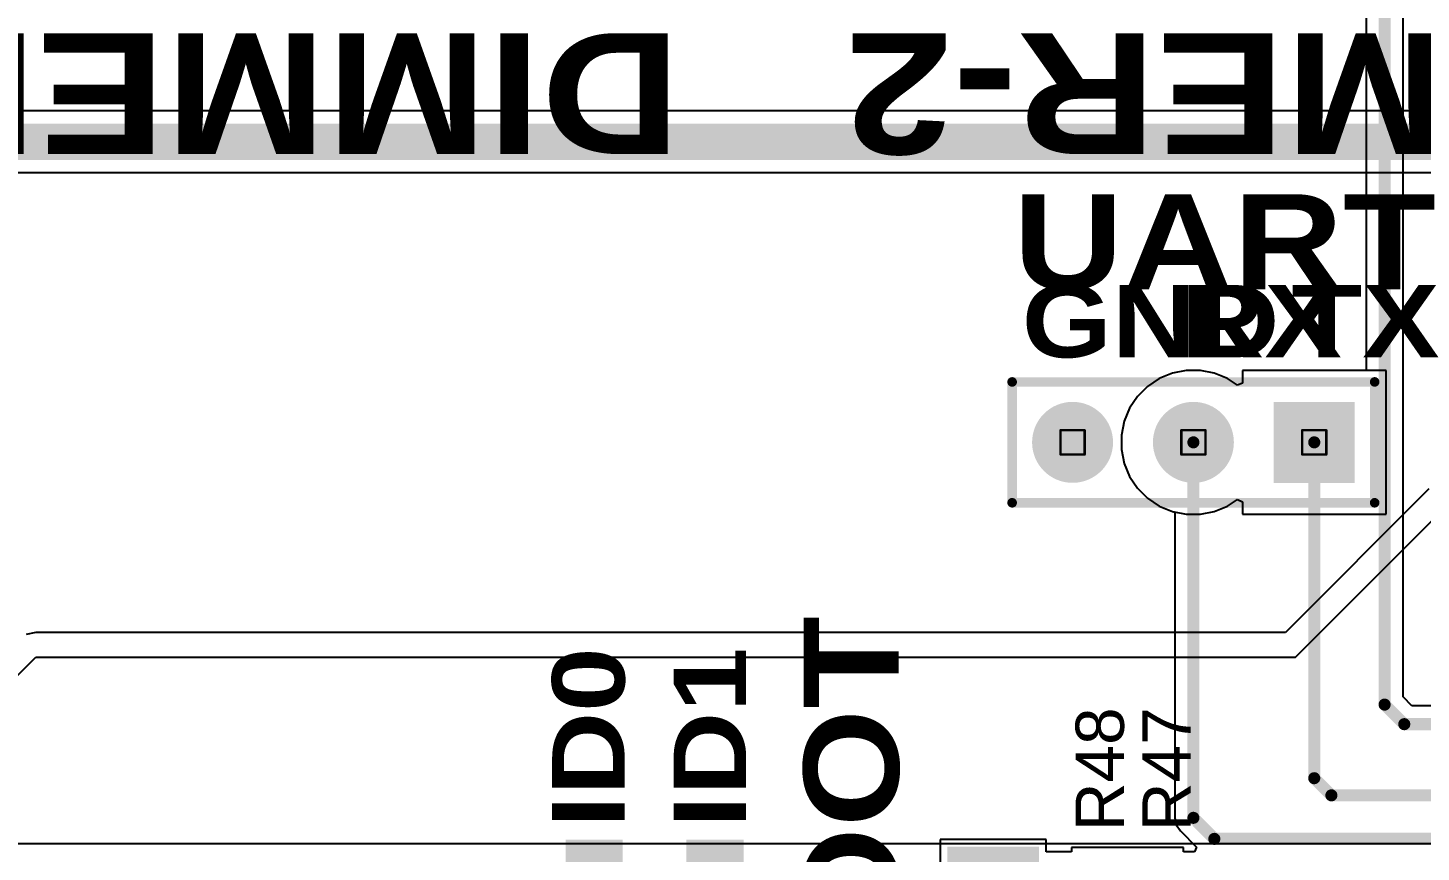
# Model space of a CAD drawing. Header units: inches. Extents: x 0 to 212, y 0 to 208.
# Drawn here: x 3.08 to 4.233, y 2.959 to 3.641 of the extents above; entities that cross this region are included whole.
import ezdxf

# ---------------------------------------------------------------- set-up
doc = ezdxf.new("R2010")
doc.units = ezdxf.units.IN
doc.header["$MEASUREMENT"] = 0
for name, color, linetype in [('Bottom Layer', 5, 'Continuous'), ('Bottom Solder', 6, 'Continuous'), ('Drill Drawing', 1, 'Continuous'), ('Multi-Layer', 9, 'Continuous'), ('Pad Holes', 156, 'Continuous'), ('Top Layer', 1, 'Continuous'), ('Top Overlay', 2, 'Continuous'), ('Top Paste', 8, 'Continuous'), ('Top Solder', 216, 'Continuous')]:
    doc.layers.add(name, color=color, linetype=linetype)
doc.styles.add('Arial', font='', dxfattribs={"height": 0.2})
doc.styles.add('Arial Black_Bold', font='', dxfattribs={"height": 0.2})
doc.styles.get('Arial').set_extended_font_data('Arial')
doc.styles.get('Arial Black_Bold').set_extended_font_data('Arial Black', bold=True)

# ---------------------------------------------------------------- blocks, each defined once
blk = doc.blocks.new('B3U_1000P_21')
at = {"layer": 'Top Layer'}
for points in [[(-0.0831, 0.0339), (-0.0508, 0.0339), (-0.0508, -0.0339), (-0.0831, -0.0339)], [(0.0508, 0.0339), (0.0831, 0.0339), (0.0831, -0.0339), (0.0508, -0.0339)]]:
    blk.add_hatch(color=1, dxfattribs=at).paths.add_polyline_path(points)
at = {"layer": 'Top Paste'}
for points in [[(-0.0831, 0.0339), (-0.0508, 0.0339), (-0.0508, -0.0339), (-0.0831, -0.0339)], [(0.0508, 0.0339), (0.0831, 0.0339), (0.0831, -0.0339), (0.0508, -0.0339)]]:
    blk.add_hatch(color=8, dxfattribs=at).paths.add_polyline_path(points)
at = {"layer": 'Top Solder'}
for points in [[(-0.0871, 0.0379), (-0.0468, 0.0379), (-0.0468, -0.0379), (-0.0871, -0.0379)], [(0.0468, 0.0379), (0.0871, 0.0379), (0.0871, -0.0379), (0.0468, -0.0379)]]:
    blk.add_hatch(color=216, dxfattribs=at).paths.add_polyline_path(points)
at = {"layer": 'Top Overlay'}
for points in [[(-0.062, 0.04, 0.005, 0.005, 0), (-0.062, 0.051, 0.005, 0.005, 0)], [(0.062, 0.051, 0.005, 0.005, 0), (-0.062, 0.051, 0.005, 0.005, 0)], [(0.062, 0.04, 0.005, 0.005, 0), (0.062, 0.051, 0.005, 0.005, 0)], [(-0.062, -0.051, 0.005, 0.005, 0), (-0.062, -0.04, 0.005, 0.005, 0)], [(0.062, -0.051, 0.005, 0.005, 0), (0.062, -0.04, 0.005, 0.005, 0)], [(0.062, -0.051, 0.005, 0.005, 0), (-0.062, -0.051, 0.005, 0.005, 0)]]:
    blk.add_lwpolyline(points, format="xyseb", dxfattribs=at)
for points in [[(-0.0633, 0.051, 0.0025, 0.0025, 1), (-0.0607, 0.051, 0.0025, 0.0025, 1)], [(-0.0633, 0.051, 0.0025, 0.0025, 1), (-0.0607, 0.051, 0.0025, 0.0025, 1)], [(0.0607, 0.051, 0.0025, 0.0025, 1), (0.0633, 0.051, 0.0025, 0.0025, 1)], [(0.0607, 0.051, 0.0025, 0.0025, 1), (0.0633, 0.051, 0.0025, 0.0025, 1)], [(-0.0633, 0.04, 0.0025, 0.0025, 1), (-0.0607, 0.04, 0.0025, 0.0025, 1)], [(0.0607, 0.04, 0.0025, 0.0025, 1), (0.0633, 0.04, 0.0025, 0.0025, 1)], [(0.0252, 0, 0.01, 0.01, 1), (-0.0252, 0, 0.01, 0.01, 1)], [(-0.0277, 0, 0.005, 0.005, 1), (-0.0227, 0, 0.005, 0.005, 1)], [(0.0227, 0, 0.005, 0.005, 1), (0.0277, 0, 0.005, 0.005, 1)], [(-0.0633, -0.04, 0.0025, 0.0025, 1), (-0.0607, -0.04, 0.0025, 0.0025, 1)], [(0.0607, -0.04, 0.0025, 0.0025, 1), (0.0633, -0.04, 0.0025, 0.0025, 1)], [(-0.0633, -0.051, 0.0025, 0.0025, 1), (-0.0607, -0.051, 0.0025, 0.0025, 1)], [(-0.0633, -0.051, 0.0025, 0.0025, 1), (-0.0607, -0.051, 0.0025, 0.0025, 1)], [(0.0607, -0.051, 0.0025, 0.0025, 1), (0.0633, -0.051, 0.0025, 0.0025, 1)], [(0.0607, -0.051, 0.0025, 0.0025, 1), (0.0633, -0.051, 0.0025, 0.0025, 1)]]:
    blk.add_lwpolyline(points, format="xyseb", close=True, dxfattribs=at)
blk = doc.blocks.new('DSIC02LSGET_22')
at = {"layer": 'Top Layer'}
for points in [[(-0.1339, 0.0717), (-0.1339, 0.0283), (-0.2205, 0.0283), (-0.2205, 0.0717)], [(0.2205, 0.0717), (0.2205, 0.0283), (0.1339, 0.0283), (0.1339, 0.0717)], [(-0.1339, -0.0283), (-0.1339, -0.0717), (-0.2205, -0.0717), (-0.2205, -0.0283)], [(0.2205, -0.0283), (0.2205, -0.0717), (0.1339, -0.0717), (0.1339, -0.0283)]]:
    blk.add_hatch(color=1, dxfattribs=at).paths.add_polyline_path(points)
at = {"layer": 'Top Paste'}
for points in [[(-0.1339, 0.0717), (-0.1339, 0.0283), (-0.2205, 0.0283), (-0.2205, 0.0717)], [(0.2205, 0.0717), (0.2205, 0.0283), (0.1339, 0.0283), (0.1339, 0.0717)], [(-0.1339, -0.0283), (-0.1339, -0.0717), (-0.2205, -0.0717), (-0.2205, -0.0283)], [(0.2205, -0.0283), (0.2205, -0.0717), (0.1339, -0.0717), (0.1339, -0.0283)]]:
    blk.add_hatch(color=8, dxfattribs=at).paths.add_polyline_path(points)
at = {"layer": 'Top Solder'}
for points in [[(-0.1319, 0.0736), (-0.1319, 0.0264), (-0.2224, 0.0264), (-0.2224, 0.0736)], [(0.2224, 0.0736), (0.2224, 0.0264), (0.1319, 0.0264), (0.1319, 0.0736)], [(-0.1319, -0.0264), (-0.1319, -0.0736), (-0.2224, -0.0736), (-0.2224, -0.0264)], [(0.2224, -0.0264), (0.2224, -0.0736), (0.1319, -0.0736), (0.1319, -0.0264)]]:
    blk.add_hatch(color=216, dxfattribs=at).paths.add_polyline_path(points)
at = {"layer": 'Top Overlay'}
for points in [[(-0.1181, 0.1024, 0.005, 0.005, 0), (0.1181, 0.1024, 0.005, 0.005, 0)], [(-0.1181, 0.1024, 0.005, 0.005, 0), (-0.1181, -0.0984, 0.005, 0.005, 0)], [(0.1181, 0.1024, 0.005, 0.005, 0), (0.1181, -0.0984, 0.005, 0.005, 0)], [(-0.0793, 0.075, 0.005, 0.005, 0), (0.0807, 0.075, 0.005, 0.005, 0)], [(-0.0793, 0.075, 0.005, 0.005, 0), (-0.0793, 0.025, 0.005, 0.005, 0)], [(-0.0618, 0.075, 0.005, 0.005, 0), (-0.0618, 0.025, 0.005, 0.005, 0)], [(-0.0468, 0.075, 0.005, 0.005, 0), (-0.0468, 0.025, 0.005, 0.005, 0)], [(0.0507, 0.075, 0.005, 0.005, 0), (0.0507, 0.025, 0.005, 0.005, 0)], [(0.0657, 0.075, 0.005, 0.005, 0), (0.0657, 0.025, 0.005, 0.005, 0)], [(0.0807, 0.075, 0.005, 0.005, 0), (0.0807, 0.025, 0.005, 0.005, 0)], [(0.0307, 0.065, 0.005, 0.005, 0), (-0.0193, 0.065, 0.005, 0.005, 0)], [(-0.0193, 0.065, 0.005, 0.005, 0), (-0.0193, 0.035, 0.005, 0.005, 0)], [(0.0307, 0.065, 0.005, 0.005, 0), (0.0307, 0.035, 0.005, 0.005, 0)], [(0.0307, 0.035, 0.005, 0.005, 0), (-0.0193, 0.035, 0.005, 0.005, 0)], [(-0.0793, 0.025, 0.005, 0.005, 0), (0.0807, 0.025, 0.005, 0.005, 0)], [(-0.0793, -0.025, 0.005, 0.005, 0), (0.0807, -0.025, 0.005, 0.005, 0)], [(-0.0793, -0.025, 0.005, 0.005, 0), (-0.0793, -0.075, 0.005, 0.005, 0)], [(-0.0618, -0.025, 0.005, 0.005, 0), (-0.0618, -0.075, 0.005, 0.005, 0)], [(-0.0468, -0.025, 0.005, 0.005, 0), (-0.0468, -0.075, 0.005, 0.005, 0)], [(0.0507, -0.025, 0.005, 0.005, 0), (0.0507, -0.075, 0.005, 0.005, 0)], [(0.0657, -0.025, 0.005, 0.005, 0), (0.0657, -0.075, 0.005, 0.005, 0)], [(0.0807, -0.025, 0.005, 0.005, 0), (0.0807, -0.075, 0.005, 0.005, 0)], [(-0.0193, -0.035, 0.005, 0.005, 0), (0.0307, -0.035, 0.005, 0.005, 0)], [(-0.0193, -0.035, 0.005, 0.005, 0), (-0.0193, -0.065, 0.005, 0.005, 0)], [(0.0307, -0.035, 0.005, 0.005, 0), (0.0307, -0.065, 0.005, 0.005, 0)], [(-0.0193, -0.065, 0.005, 0.005, 0), (0.0307, -0.065, 0.005, 0.005, 0)], [(0.0807, -0.075, 0.005, 0.005, 0), (-0.0793, -0.075, 0.005, 0.005, 0)], [(-0.1181, -0.0984, 0.005, 0.005, 0), (0.1181, -0.0984, 0.005, 0.005, 0)]]:
    blk.add_lwpolyline(points, format="xyseb", dxfattribs=at)
for points in [[(-0.1194, 0.1024, 0.0025, 0.0025, 1), (-0.1169, 0.1024, 0.0025, 0.0025, 1)], [(-0.1194, 0.1024, 0.0025, 0.0025, 1), (-0.1169, 0.1024, 0.0025, 0.0025, 1)], [(0.1169, 0.1024, 0.0025, 0.0025, 1), (0.1194, 0.1024, 0.0025, 0.0025, 1)], [(0.1169, 0.1024, 0.0025, 0.0025, 1), (0.1194, 0.1024, 0.0025, 0.0025, 1)], [(-0.0805, 0.075, 0.0025, 0.0025, 1), (-0.078, 0.075, 0.0025, 0.0025, 1)], [(-0.0805, 0.075, 0.0025, 0.0025, 1), (-0.078, 0.075, 0.0025, 0.0025, 1)], [(-0.063, 0.075, 0.0025, 0.0025, 1), (-0.0605, 0.075, 0.0025, 0.0025, 1)], [(-0.048, 0.075, 0.0025, 0.0025, 1), (-0.0455, 0.075, 0.0025, 0.0025, 1)], [(0.0495, 0.075, 0.0025, 0.0025, 1), (0.052, 0.075, 0.0025, 0.0025, 1)], [(0.0645, 0.075, 0.0025, 0.0025, 1), (0.067, 0.075, 0.0025, 0.0025, 1)], [(0.0795, 0.075, 0.0025, 0.0025, 1), (0.082, 0.075, 0.0025, 0.0025, 1)], [(0.0795, 0.075, 0.0025, 0.0025, 1), (0.082, 0.075, 0.0025, 0.0025, 1)], [(-0.0205, 0.065, 0.0025, 0.0025, 1), (-0.018, 0.065, 0.0025, 0.0025, 1)], [(-0.0205, 0.065, 0.0025, 0.0025, 1), (-0.018, 0.065, 0.0025, 0.0025, 1)], [(0.0295, 0.065, 0.0025, 0.0025, 1), (0.032, 0.065, 0.0025, 0.0025, 1)], [(0.0295, 0.065, 0.0025, 0.0025, 1), (0.032, 0.065, 0.0025, 0.0025, 1)], [(-0.0205, 0.035, 0.0025, 0.0025, 1), (-0.018, 0.035, 0.0025, 0.0025, 1)], [(-0.0205, 0.035, 0.0025, 0.0025, 1), (-0.018, 0.035, 0.0025, 0.0025, 1)], [(0.0295, 0.035, 0.0025, 0.0025, 1), (0.032, 0.035, 0.0025, 0.0025, 1)], [(0.0295, 0.035, 0.0025, 0.0025, 1), (0.032, 0.035, 0.0025, 0.0025, 1)], [(-0.0805, 0.025, 0.0025, 0.0025, 1), (-0.078, 0.025, 0.0025, 0.0025, 1)], [(-0.0805, 0.025, 0.0025, 0.0025, 1), (-0.078, 0.025, 0.0025, 0.0025, 1)], [(-0.063, 0.025, 0.0025, 0.0025, 1), (-0.0605, 0.025, 0.0025, 0.0025, 1)], [(-0.048, 0.025, 0.0025, 0.0025, 1), (-0.0455, 0.025, 0.0025, 0.0025, 1)], [(0.0495, 0.025, 0.0025, 0.0025, 1), (0.052, 0.025, 0.0025, 0.0025, 1)], [(0.0645, 0.025, 0.0025, 0.0025, 1), (0.067, 0.025, 0.0025, 0.0025, 1)], [(0.0795, 0.025, 0.0025, 0.0025, 1), (0.082, 0.025, 0.0025, 0.0025, 1)], [(0.0795, 0.025, 0.0025, 0.0025, 1), (0.082, 0.025, 0.0025, 0.0025, 1)], [(-0.0805, -0.025, 0.0025, 0.0025, 1), (-0.078, -0.025, 0.0025, 0.0025, 1)], [(-0.0805, -0.025, 0.0025, 0.0025, 1), (-0.078, -0.025, 0.0025, 0.0025, 1)], [(-0.063, -0.025, 0.0025, 0.0025, 1), (-0.0605, -0.025, 0.0025, 0.0025, 1)], [(-0.048, -0.025, 0.0025, 0.0025, 1), (-0.0455, -0.025, 0.0025, 0.0025, 1)], [(0.0495, -0.025, 0.0025, 0.0025, 1), (0.052, -0.025, 0.0025, 0.0025, 1)], [(0.0645, -0.025, 0.0025, 0.0025, 1), (0.067, -0.025, 0.0025, 0.0025, 1)], [(0.0795, -0.025, 0.0025, 0.0025, 1), (0.082, -0.025, 0.0025, 0.0025, 1)], [(0.0795, -0.025, 0.0025, 0.0025, 1), (0.082, -0.025, 0.0025, 0.0025, 1)], [(-0.0205, -0.035, 0.0025, 0.0025, 1), (-0.018, -0.035, 0.0025, 0.0025, 1)], [(-0.0205, -0.035, 0.0025, 0.0025, 1), (-0.018, -0.035, 0.0025, 0.0025, 1)], [(0.0295, -0.035, 0.0025, 0.0025, 1), (0.032, -0.035, 0.0025, 0.0025, 1)], [(0.0295, -0.035, 0.0025, 0.0025, 1), (0.032, -0.035, 0.0025, 0.0025, 1)], [(-0.0205, -0.065, 0.0025, 0.0025, 1), (-0.018, -0.065, 0.0025, 0.0025, 1)], [(-0.0205, -0.065, 0.0025, 0.0025, 1), (-0.018, -0.065, 0.0025, 0.0025, 1)], [(0.0295, -0.065, 0.0025, 0.0025, 1), (0.032, -0.065, 0.0025, 0.0025, 1)], [(0.0295, -0.065, 0.0025, 0.0025, 1), (0.032, -0.065, 0.0025, 0.0025, 1)], [(-0.0805, -0.075, 0.0025, 0.0025, 1), (-0.078, -0.075, 0.0025, 0.0025, 1)], [(-0.0805, -0.075, 0.0025, 0.0025, 1), (-0.078, -0.075, 0.0025, 0.0025, 1)], [(-0.063, -0.075, 0.0025, 0.0025, 1), (-0.0605, -0.075, 0.0025, 0.0025, 1)], [(-0.048, -0.075, 0.0025, 0.0025, 1), (-0.0455, -0.075, 0.0025, 0.0025, 1)], [(0.0495, -0.075, 0.0025, 0.0025, 1), (0.052, -0.075, 0.0025, 0.0025, 1)], [(0.0645, -0.075, 0.0025, 0.0025, 1), (0.067, -0.075, 0.0025, 0.0025, 1)], [(0.0795, -0.075, 0.0025, 0.0025, 1), (0.082, -0.075, 0.0025, 0.0025, 1)], [(0.0795, -0.075, 0.0025, 0.0025, 1), (0.082, -0.075, 0.0025, 0.0025, 1)], [(-0.1194, -0.0984, 0.0025, 0.0025, 1), (-0.1169, -0.0984, 0.0025, 0.0025, 1)], [(-0.1194, -0.0984, 0.0025, 0.0025, 1), (-0.1169, -0.0984, 0.0025, 0.0025, 1)], [(0.1169, -0.0984, 0.0025, 0.0025, 1), (0.1194, -0.0984, 0.0025, 0.0025, 1)], [(0.1169, -0.0984, 0.0025, 0.0025, 1), (0.1194, -0.0984, 0.0025, 0.0025, 1)]]:
    blk.add_lwpolyline(points, format="xyseb", close=True, dxfattribs=at)
at = {"layer": 'Top Overlay', "style": 'Arial'}
for s, height, p in [('ON', 0.01969, (0.0899, 0.0748)), ('1', 0.0197, (-0.1069, 0.0539)), ('2', 0.0197, (-0.1062, -0.0461))]:
    blk.add_text(s, height=height, rotation=270, dxfattribs=at).set_placement(p)
blk = doc.blocks.new('HDR1X3__105')
at = {"layer": 'Bottom Layer'}
blk.add_hatch(color=5, dxfattribs=at).paths.add_polyline_path([(-0.0295, 0.0295), (0.0295, 0.0295), (0.0295, -0.0295), (-0.0295, -0.0295)])
h = blk.add_hatch(color=5, dxfattribs=at)
edge = h.paths.add_edge_path()
edge.add_arc((0.1, 0), 0.0295, 0, 360)
h = blk.add_hatch(color=5, dxfattribs=at)
edge = h.paths.add_edge_path()
edge.add_arc((0.2, 0), 0.0295, 0, 360)
at = {"layer": 'Bottom Solder'}
blk.add_hatch(color=6, dxfattribs=at).paths.add_polyline_path([(-0.0335, 0.0335), (0.0335, 0.0335), (0.0335, -0.0335), (-0.0335, -0.0335)])
h = blk.add_hatch(color=6, dxfattribs=at)
edge = h.paths.add_edge_path()
edge.add_arc((0.1, 0), 0.0335, 0, 360)
h = blk.add_hatch(color=6, dxfattribs=at)
edge = h.paths.add_edge_path()
edge.add_arc((0.2, 0), 0.0335, 0, 360)
at = {"layer": 'Multi-Layer'}
blk.add_hatch(color=9, dxfattribs=at).paths.add_polyline_path([(-0.0295, 0.0295), (0.0295, 0.0295), (0.0295, -0.0295), (-0.0295, -0.0295)])
h = blk.add_hatch(color=9, dxfattribs=at)
edge = h.paths.add_edge_path()
edge.add_arc((0.1, 0), 0.0295, 0, 360)
h = blk.add_hatch(color=9, dxfattribs=at)
edge = h.paths.add_edge_path()
edge.add_arc((0.2, 0), 0.0295, 0, 360)
at = {"layer": 'Pad Holes'}
h = blk.add_hatch(color=7, dxfattribs=at)
edge = h.paths.add_edge_path()
edge.add_arc((0, 0), 0.0177, 0, 360)
h = blk.add_hatch(color=7, dxfattribs=at)
edge = h.paths.add_edge_path()
edge.add_arc((0.1, 0), 0.0177, 0, 360)
h = blk.add_hatch(color=7, dxfattribs=at)
edge = h.paths.add_edge_path()
edge.add_arc((0.2, 0), 0.0177, 0, 360)
at = {"layer": 'Top Layer'}
blk.add_hatch(color=1, dxfattribs=at).paths.add_polyline_path([(-0.0295, 0.0295), (0.0295, 0.0295), (0.0295, -0.0295), (-0.0295, -0.0295)])
h = blk.add_hatch(color=1, dxfattribs=at)
edge = h.paths.add_edge_path()
edge.add_arc((0.1, 0), 0.0295, 0, 360)
h = blk.add_hatch(color=1, dxfattribs=at)
edge = h.paths.add_edge_path()
edge.add_arc((0.2, 0), 0.0295, 0, 360)
at = {"layer": 'Top Solder'}
blk.add_hatch(color=216, dxfattribs=at).paths.add_polyline_path([(-0.0335, 0.0335), (0.0335, 0.0335), (0.0335, -0.0335), (-0.0335, -0.0335)])
h = blk.add_hatch(color=216, dxfattribs=at)
edge = h.paths.add_edge_path()
edge.add_arc((0.1, 0), 0.0335, 0, 360)
h = blk.add_hatch(color=216, dxfattribs=at)
edge = h.paths.add_edge_path()
edge.add_arc((0.2, 0), 0.0335, 0, 360)
at = {"layer": 'Top Overlay'}
for points in [[(-0.05, 0.05, 0.00787, 0.00787, 0), (-0.05, -0.05, 0.00787, 0.00787, 0)], [(0.25, 0.05, 0.00787, 0.00787, 0), (-0.05, 0.05, 0.00787, 0.00787, 0)], [(0.25, 0.05, 0.00787, 0.00787, 0), (0.25, -0.05, 0.00787, 0.00787, 0)], [(0.25, -0.05, 0.00787, 0.00787, 0), (-0.05, -0.05, 0.00787, 0.00787, 0)]]:
    blk.add_lwpolyline(points, format="xyseb", dxfattribs=at)
for points in [[(-0.052, 0.05, 0.00394, 0.00394, 1), (-0.048, 0.05, 0.00394, 0.00394, 1)], [(-0.052, 0.05, 0.00394, 0.00394, 1), (-0.048, 0.05, 0.00394, 0.00394, 1)], [(0.248, 0.05, 0.00394, 0.00394, 1), (0.252, 0.05, 0.00394, 0.00394, 1)], [(0.248, 0.05, 0.00394, 0.00394, 1), (0.252, 0.05, 0.00394, 0.00394, 1)], [(-0.052, -0.05, 0.00394, 0.00394, 1), (-0.048, -0.05, 0.00394, 0.00394, 1)], [(-0.052, -0.05, 0.00394, 0.00394, 1), (-0.048, -0.05, 0.00394, 0.00394, 1)], [(0.248, -0.05, 0.00394, 0.00394, 1), (0.252, -0.05, 0.00394, 0.00394, 1)], [(0.248, -0.05, 0.00394, 0.00394, 1), (0.252, -0.05, 0.00394, 0.00394, 1)]]:
    blk.add_lwpolyline(points, format="xyseb", close=True, dxfattribs=at)

msp = doc.modelspace()

# ---------------------------------------------------------------- linework, layer by layer
at = {"layer": 'Bottom Layer'}
for p, q in [((4.69, 3.5719), (2.7429, 3.5719)), ((2.7535, 3.5209), (4.69, 3.5209)), ((4.0383, 3.3572), (4.0268, 3.3549)), ((4.05, 3.3572), (4.0383, 3.3572)), ((4.0615, 3.3549), (4.05, 3.3572)), ((4.2037, 3.3572), (4.0847, 3.3572)), ((4.0847, 3.3572), (4.0847, 3.3468)), ((4.2037, 3.2382), (4.2037, 3.3572)), ((4.0062, 3.3439), (3.9979, 3.3356)), ((4.016, 3.3504), (4.0062, 3.3439)), ((4.0268, 3.3549), (4.016, 3.3504)), ((4.0724, 3.3504), (4.0615, 3.3549)), ((4.0807, 3.3449), (4.0724, 3.3504)), ((4.0847, 3.3468), (4.0807, 3.3449)), ((3.9979, 3.3356), (3.9914, 3.3259)), ((3.9914, 3.3259), (3.9869, 3.3151)), ((3.9869, 3.3151), (3.9847, 3.3036)), ((3.9847, 3.3036), (3.9847, 3.2918)), ((3.9847, 3.2918), (3.9869, 3.2803)), ((3.9869, 3.2803), (3.9914, 3.2695)), ((3.9914, 3.2695), (3.9979, 3.2597)), ((3.9979, 3.2597), (4.0062, 3.2515)), ((4.0062, 3.2515), (4.016, 3.2449)), ((4.239, 3.2591), (4.1203, 3.1404)), ((4.016, 3.2449), (4.0268, 3.2405)), ((4.0268, 3.2405), (4.0383, 3.2382)), ((4.05, 3.2382), (4.0615, 3.2405)), ((4.0615, 3.2405), (4.0724, 3.2449)), ((4.0724, 3.2449), (4.0807, 3.2505)), ((4.0807, 3.2505), (4.0847, 3.2486)), ((4.0847, 3.2486), (4.0847, 3.2382)), ((4.1287, 3.12), (4.2534, 3.2447)), ((4.0383, 3.2382), (4.05, 3.2382)), ((4.0847, 3.2382), (4.2037, 3.2382)), ((3.0862, 3.1404), (3.0784, 3.1388)), ((4.1203, 3.1404), (3.0862, 3.1404)), ((3.0862, 3.1404), (3.0862, 3.1404)), ((2.9286, 2.9624), (3.0862, 3.12)), ((3.0862, 3.12), (4.1287, 3.12)), ((4.4484, 2.9654), (3.0705, 2.9654))]:
    msp.add_line(p, q, dxfattribs=at)
msp.add_lwpolyline([(2.7429, 3.5464, 0.03, 0.03, 0), (4.69, 3.5464, 0.03, 0.03, 0)], format="xyseb", dxfattribs=at)
at = {"layer": 'Drill Drawing'}
for points in [[(3.9342, 3.3077, 0.002, 0.002, 0), (3.9542, 3.3077, 0.002, 0.002, 0)], [(3.9342, 3.2877, 0.002, 0.002, 0), (3.9342, 3.3077, 0.002, 0.002, 0)], [(3.9542, 3.2877, 0.002, 0.002, 0), (3.9542, 3.3077, 0.002, 0.002, 0)], [(4.0342, 3.3077, 0.002, 0.002, 0), (4.0542, 3.3077, 0.002, 0.002, 0)], [(4.0342, 3.2877, 0.002, 0.002, 0), (4.0342, 3.3077, 0.002, 0.002, 0)], [(4.0542, 3.2877, 0.002, 0.002, 0), (4.0542, 3.3077, 0.002, 0.002, 0)], [(4.1342, 3.3077, 0.002, 0.002, 0), (4.1542, 3.3077, 0.002, 0.002, 0)], [(4.1342, 3.2877, 0.002, 0.002, 0), (4.1342, 3.3077, 0.002, 0.002, 0)], [(4.1542, 3.2877, 0.002, 0.002, 0), (4.1542, 3.3077, 0.002, 0.002, 0)], [(3.9342, 3.2877, 0.002, 0.002, 0), (3.9542, 3.2877, 0.002, 0.002, 0)], [(4.0342, 3.2877, 0.002, 0.002, 0), (4.0542, 3.2877, 0.002, 0.002, 0)], [(4.1342, 3.2877, 0.002, 0.002, 0), (4.1542, 3.2877, 0.002, 0.002, 0)]]:
    msp.add_lwpolyline(points, format="xyseb", dxfattribs=at)
for points in [[(3.9337, 3.3077, 0.001, 0.001, 1), (3.9347, 3.3077, 0.001, 0.001, 1)], [(3.9337, 3.3077, 0.001, 0.001, 1), (3.9347, 3.3077, 0.001, 0.001, 1)], [(3.9537, 3.3077, 0.001, 0.001, 1), (3.9547, 3.3077, 0.001, 0.001, 1)], [(3.9537, 3.3077, 0.001, 0.001, 1), (3.9547, 3.3077, 0.001, 0.001, 1)], [(4.0337, 3.3077, 0.001, 0.001, 1), (4.0347, 3.3077, 0.001, 0.001, 1)], [(4.0337, 3.3077, 0.001, 0.001, 1), (4.0347, 3.3077, 0.001, 0.001, 1)], [(4.0537, 3.3077, 0.001, 0.001, 1), (4.0547, 3.3077, 0.001, 0.001, 1)], [(4.0537, 3.3077, 0.001, 0.001, 1), (4.0547, 3.3077, 0.001, 0.001, 1)], [(4.1337, 3.3077, 0.001, 0.001, 1), (4.1347, 3.3077, 0.001, 0.001, 1)], [(4.1337, 3.3077, 0.001, 0.001, 1), (4.1347, 3.3077, 0.001, 0.001, 1)], [(4.1537, 3.3077, 0.001, 0.001, 1), (4.1547, 3.3077, 0.001, 0.001, 1)], [(4.1537, 3.3077, 0.001, 0.001, 1), (4.1547, 3.3077, 0.001, 0.001, 1)], [(3.9337, 3.2877, 0.001, 0.001, 1), (3.9347, 3.2877, 0.001, 0.001, 1)], [(3.9337, 3.2877, 0.001, 0.001, 1), (3.9347, 3.2877, 0.001, 0.001, 1)], [(3.9537, 3.2877, 0.001, 0.001, 1), (3.9547, 3.2877, 0.001, 0.001, 1)], [(3.9537, 3.2877, 0.001, 0.001, 1), (3.9547, 3.2877, 0.001, 0.001, 1)], [(4.0337, 3.2877, 0.001, 0.001, 1), (4.0347, 3.2877, 0.001, 0.001, 1)], [(4.0337, 3.2877, 0.001, 0.001, 1), (4.0347, 3.2877, 0.001, 0.001, 1)], [(4.0537, 3.2877, 0.001, 0.001, 1), (4.0547, 3.2877, 0.001, 0.001, 1)], [(4.0537, 3.2877, 0.001, 0.001, 1), (4.0547, 3.2877, 0.001, 0.001, 1)], [(4.1337, 3.2877, 0.001, 0.001, 1), (4.1347, 3.2877, 0.001, 0.001, 1)], [(4.1337, 3.2877, 0.001, 0.001, 1), (4.1347, 3.2877, 0.001, 0.001, 1)], [(4.1537, 3.2877, 0.001, 0.001, 1), (4.1547, 3.2877, 0.001, 0.001, 1)], [(4.1537, 3.2877, 0.001, 0.001, 1), (4.1547, 3.2877, 0.001, 0.001, 1)]]:
    msp.add_lwpolyline(points, format="xyseb", close=True, dxfattribs=at)
at = {"layer": 'Top Layer'}
for p, q in [((4.1871, 3.7849), (4.1871, 3.3572)), ((4.2177, 3.0871), (4.2177, 3.7913)), ((4.0383, 3.3572), (4.0268, 3.3549)), ((4.05, 3.3572), (4.0383, 3.3572)), ((4.0615, 3.3549), (4.05, 3.3572)), ((4.1871, 3.3572), (4.0847, 3.3572)), ((4.0847, 3.3572), (4.0847, 3.3468)), ((4.0062, 3.3439), (3.9979, 3.3356)), ((4.016, 3.3504), (4.0062, 3.3439)), ((4.0268, 3.3549), (4.016, 3.3504)), ((4.0724, 3.3504), (4.0615, 3.3549)), ((4.0807, 3.3449), (4.0724, 3.3504)), ((4.0847, 3.3468), (4.0807, 3.3449)), ((3.9979, 3.3356), (3.9914, 3.3259)), ((3.9914, 3.3259), (3.9869, 3.3151)), ((3.9869, 3.3151), (3.9847, 3.3036)), ((3.9847, 3.3036), (3.9847, 3.2918)), ((3.9847, 3.2918), (3.9869, 3.2803)), ((3.9869, 3.2803), (3.9914, 3.2695)), ((3.9914, 3.2695), (3.9979, 3.2597)), ((3.9979, 3.2597), (4.0062, 3.2515)), ((4.0062, 3.2515), (4.016, 3.2449)), ((4.016, 3.2449), (4.0268, 3.2405)), ((4.0268, 3.2405), (4.0289, 3.24)), ((4.0289, 3.24), (4.0289, 2.987)), ((4.225, 3.0798), (4.2177, 3.0871)), ((4.2479, 3.0798), (4.225, 3.0798)), ((4.0289, 2.987), (4.03, 2.9811)), ((4.03, 2.9811), (4.0334, 2.9762)), ((4.0334, 2.9762), (4.0468, 2.9628)), ((3.9223, 2.969), (3.8346, 2.969)), ((3.8346, 2.969), (3.8346, 2.9168)), ((3.9223, 2.9588), (3.9223, 2.969)), ((3.9432, 2.9588), (3.9223, 2.9588)), ((3.9882, 2.9625), (3.9432, 2.9625)), ((3.9432, 2.9625), (3.9432, 2.9588)), ((3.991, 2.9625), (3.9882, 2.9625)), ((3.9882, 2.9625), (3.9882, 2.9625)), ((4.036, 2.9625), (3.991, 2.9625)), ((3.991, 2.9625), (3.991, 2.9625)), ((4.036, 2.9588), (4.036, 2.9625)), ((4.0451, 2.9588), (4.036, 2.9588)), ((4.0468, 2.9628), (4.0451, 2.9588))]:
    msp.add_line(p, q, dxfattribs=at)
for points in [[(4.2024, 3.0807, 0.01, 0.01, 0), (4.2024, 3.7913, 0.01, 0.01, 0)], [(4.0442, 2.987, 0.01, 0.01, 0), (4.0442, 3.2977, 0.01, 0.01, 0)], [(4.1442, 3.0198, 0.01, 0.01, 0), (4.1442, 3.2977, 0.01, 0.01, 0)], [(4.2024, 3.0807, 0.01, 0.01, 0), (4.2187, 3.0645, 0.01, 0.01, 0)], [(4.2187, 3.0645, 0.01, 0.01, 0), (4.4135, 3.0645, 0.01, 0.01, 0)], [(4.1442, 3.0198, 0.01, 0.01, 0), (4.1584, 3.0056, 0.01, 0.01, 0)], [(4.1584, 3.0056, 0.01, 0.01, 0), (4.3316, 3.0056, 0.01, 0.01, 0)], [(4.0442, 2.987, 0.01, 0.01, 0), (4.0615, 2.9696, 0.01, 0.01, 0)], [(4.0615, 2.9696, 0.01, 0.01, 0), (4.2976, 2.9696, 0.01, 0.01, 0)]]:
    msp.add_lwpolyline(points, format="xyseb", dxfattribs=at)
for points in [[(4.0417, 3.2977, 0.005, 0.005, 1), (4.0467, 3.2977, 0.005, 0.005, 1)], [(4.1417, 3.2977, 0.005, 0.005, 1), (4.1467, 3.2977, 0.005, 0.005, 1)], [(4.1999, 3.0807, 0.005, 0.005, 1), (4.2049, 3.0807, 0.005, 0.005, 1)], [(4.1999, 3.0807, 0.005, 0.005, 1), (4.2049, 3.0807, 0.005, 0.005, 1)], [(4.2162, 3.0645, 0.005, 0.005, 1), (4.2212, 3.0645, 0.005, 0.005, 1)], [(4.2162, 3.0645, 0.005, 0.005, 1), (4.2212, 3.0645, 0.005, 0.005, 1)], [(4.1417, 3.0198, 0.005, 0.005, 1), (4.1467, 3.0198, 0.005, 0.005, 1)], [(4.1417, 3.0198, 0.005, 0.005, 1), (4.1467, 3.0198, 0.005, 0.005, 1)], [(4.1559, 3.0056, 0.005, 0.005, 1), (4.1609, 3.0056, 0.005, 0.005, 1)], [(4.1559, 3.0056, 0.005, 0.005, 1), (4.1609, 3.0056, 0.005, 0.005, 1)], [(4.0417, 2.987, 0.005, 0.005, 1), (4.0467, 2.987, 0.005, 0.005, 1)], [(4.0417, 2.987, 0.005, 0.005, 1), (4.0467, 2.987, 0.005, 0.005, 1)], [(4.059, 2.9696, 0.005, 0.005, 1), (4.064, 2.9696, 0.005, 0.005, 1)], [(4.059, 2.9696, 0.005, 0.005, 1), (4.064, 2.9696, 0.005, 0.005, 1)]]:
    msp.add_lwpolyline(points, format="xyseb", close=True, dxfattribs=at)

# ---------------------------------------------------------------- block references
for name, p, rotation in [('HDR1X3__105', (4.1442, 3.2977), 180), ('DSIC02LSGET_22', (3.5983, 2.7464), 90), ('B3U_1000P_21', (3.8785, 2.876), 270)]:
    msp.add_blockref(name, p, dxfattribs=dict(rotation=rotation))

# ---------------------------------------------------------------- texts
at = {"layer": 'Top Overlay'}
for s, height, rotation, style, p in [('DIMMER-1', 0.1, 180, 'Arial Black_Bold', (3.6198, 3.6362)), ('DIMMER-2', 0.1, 180, 'Arial Black_Bold', (4.5464, 3.6362)), ('UART', 0.07874, 360, 'Arial Black_Bold', (3.8952, 3.4243)), ('GND', 0.06, 360, 'Arial Black_Bold', (3.9022, 3.368)), ('RX', 0.06, 360, 'Arial Black_Bold', (4.0337, 3.368)), ('TX', 0.06, 360, 'Arial Black_Bold', (4.1253, 3.368)), ('BOOT', 0.07874, 90, 'Arial Black_Bold', (3.8004, 2.7904)), ('ID1', 0.06, 90, 'Arial Black_Bold', (3.674, 2.9788)), ('ID0', 0.06, 90, 'Arial Black_Bold', (3.5735, 2.9788)), ('R48', 0.04, 90, 'Arial', (3.9867, 2.9759)), ('R47', 0.04, 90, 'Arial', (4.042, 2.9759))]:
    msp.add_text(s, height=height, rotation=rotation, dxfattribs=dict(at, style=style)).set_placement(p)

doc.saveas('drawing.dxf')
